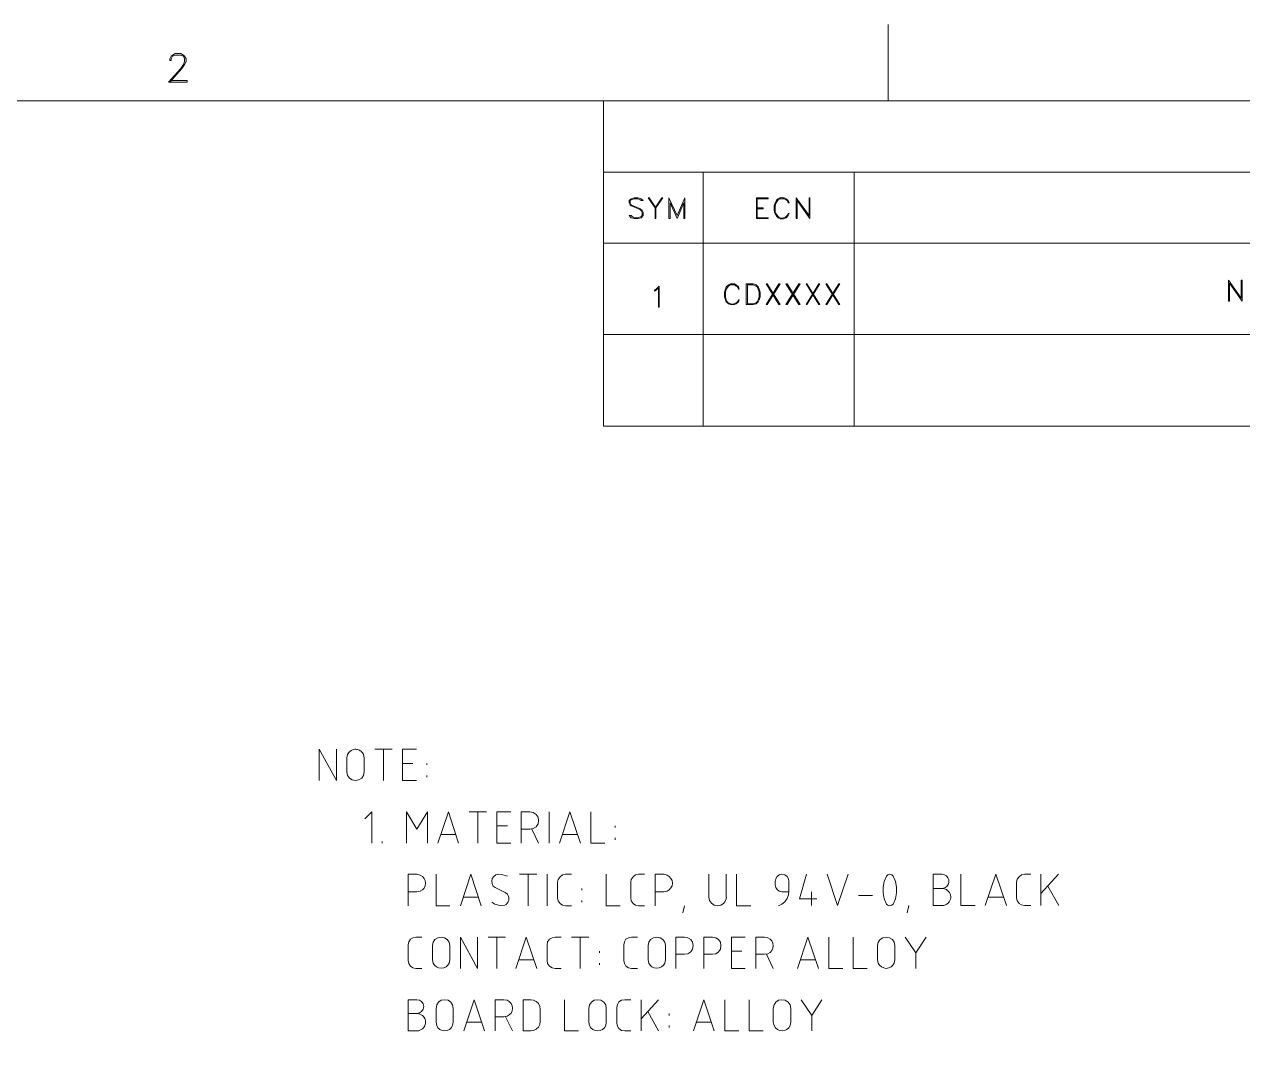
# Model space of a CAD drawing. Header units: inches. Extents: x 0 to 16.2, y 0 to 11.4.
# Drawn here: x 9.561 to 12.936, y 8.553 to 11.386 of the extents above; entities that cross this region are included whole.
import ezdxf

# ---------------------------------------------------------------- set-up
doc = ezdxf.new("R2010")
doc.units = ezdxf.units.IN
doc.header["$MEASUREMENT"] = 0
doc.layers.add('Color-7-Line_Weight-20', color=7, linetype='Continuous', lineweight=20)

msp = doc.modelspace()

# ---------------------------------------------------------------- linework, layer by layer
at = {"layer": 'Color-7-Line_Weight-20', "linetype": 'Continuous'}
for p, q in [((11.9542, 11.1742), (11.9542, 11.3858)), ((11.1658, 10.9767), (15.8942, 10.9767)), ((11.4417, 10.9767), (11.4417, 10.2725)), ((11.86, 10.9767), (11.86, 10.2725)), ((11.1658, 10.78), (15.8942, 10.78)), ((11.1658, 10.5267), (15.8942, 10.5267)), ((10.5317, 9.3775), (10.58, 9.3775)), ((10.5558, 9.2908), (10.5558, 9.3775)), ((10.6375, 9.3383), (10.6083, 9.3383)), ((10.6758, 9.3342), (10.6758, 9.3383)), ((10.6758, 9.3), (10.6758, 9.305)), ((10.7933, 9.2042), (10.8417, 9.2042)), ((10.8175, 9.1175), (10.8175, 9.2042)), ((11.015, 9.1175), (11.015, 9.2042)), ((10.8992, 9.165), (10.87, 9.165)), ((10.9667, 9.1558), (10.9858, 9.1175)), ((11.1975, 9.1608), (11.1975, 9.165)), ((10.5525, 9.1175), (10.5525, 9.1217)), ((10.7558, 9.1408), (10.715, 9.1408)), ((11.0933, 9.1408), (11.0525, 9.1408)), ((11.1975, 9.1267), (11.1975, 9.1317)), ((10.9325, 9.0308), (10.9808, 9.0308)), ((10.9567, 8.9433), (10.9567, 9.0308)), ((11.0092, 8.9433), (11.0092, 9.0308)), ((11.4575, 9.0308), (11.4575, 8.9675)), ((11.5058, 8.9675), (11.5058, 9.0308)), ((12.3775, 8.9442), (12.3775, 9.0308)), ((12.4258, 9.0308), (12.3775, 8.9775)), ((11.1058, 8.9867), (11.1058, 8.9917)), ((11.7417, 8.9825), (11.7417, 8.9442)), ((12.1033, 8.9917), (12.1108, 8.9933)), ((12.3967, 8.9983), (12.4267, 8.9442)), ((10.8183, 8.9675), (10.7775, 8.9675)), ((11.1058, 8.9533), (11.1058, 8.9583)), ((11.8717, 8.9725), (11.9108, 8.9725)), ((12.2733, 8.9675), (12.2325, 8.9675)), ((11.385, 8.9242), (11.39, 8.9433)), ((12.0067, 8.9242), (12.0117, 8.9442)), ((10.8458, 8.8567), (10.8942, 8.8567)), ((10.87, 8.77), (10.87, 8.8567)), ((11.0767, 8.8567), (11.125, 8.8567)), ((11.1008, 8.77), (11.1008, 8.8567)), ((11.1542, 8.8133), (11.1542, 8.8183)), ((11.5492, 8.8183), (11.52, 8.8183)), ((12.0308, 8.8133), (12.0308, 8.77)), ((10.9725, 8.7942), (10.9317, 8.7942)), ((11.1542, 8.78), (11.1542, 8.785)), ((11.6167, 8.8092), (11.6358, 8.77)), ((11.7525, 8.7942), (11.7117, 8.7942)), ((11.27, 8.5967), (11.27, 8.6833)), ((11.3175, 8.6833), (11.27, 8.6308)), ((11.2883, 8.6508), (11.3183, 8.5967)), ((11.3475, 8.64), (11.3475, 8.645)), ((10.8275, 8.6208), (10.7867, 8.6208)), ((10.8942, 8.6358), (10.9133, 8.5967)), ((11.3475, 8.6067), (11.3475, 8.6117)), ((11.4642, 8.6208), (11.4233, 8.6208)), ((11.7425, 8.64), (11.7425, 8.5967))]:
    msp.add_line(p, q, dxfattribs=at)
for points in [[(9.9642, 11.23), (10.0125, 11.23), (10.0125, 11.2258), (9.96, 11.2258), (9.9942, 11.2633), (10.0017, 11.275), (10.005, 11.2825), (10.005, 11.29), (10.0017, 11.2975), (9.9942, 11.3008), (9.9792, 11.3008), (9.9717, 11.2975), (9.9675, 11.29), (9.9675, 11.2858), (9.9642, 11.2858), (9.9642, 11.29), (9.9675, 11.2975), (9.9717, 11.3008), (9.9792, 11.305), (9.9942, 11.305), (10.0017, 11.3008), (10.005, 11.2975), (10.0092, 11.29), (10.0092, 11.2825), (10.005, 11.275), (9.9975, 11.2633), (9.9642, 11.2258)], [(15.8942, 10.2725), (11.1658, 10.2725), (11.1658, 11.1742)], [(11.3083, 10.8775), (11.2892, 10.905), (11.2917, 10.905), (11.3108, 10.8775)], [(11.5917, 10.875), (11.6083, 10.875), (11.6083, 10.8775), (11.5917, 10.8775)], [(11.5367, 10.6167), (11.5392, 10.6225), (11.5417, 10.6225), (11.5392, 10.6167), (11.5333, 10.6117), (11.5283, 10.6092), (11.5175, 10.6092), (11.5117, 10.6117), (11.5058, 10.6167), (11.5033, 10.6225), (11.5008, 10.6308), (11.5008, 10.6442), (11.5033, 10.6525), (11.5058, 10.6583), (11.5117, 10.6642), (11.5175, 10.6667), (11.5283, 10.6667), (11.5333, 10.6642), (11.5392, 10.6583), (11.5417, 10.6525), (11.5392, 10.6525), (11.5367, 10.6583), (11.5333, 10.6608), (11.5283, 10.6642), (11.5175, 10.6642), (11.5117, 10.6608), (11.5058, 10.6525), (11.5033, 10.6442), (11.5033, 10.6308)], [(10.3775, 9.2908), (10.3775, 9.3775), (10.4258, 9.2908), (10.4258, 9.3775)], [(10.6475, 9.3775), (10.6083, 9.3775), (10.6083, 9.2908), (10.6475, 9.2908)], [(10.5042, 9.1842), (10.5233, 9.2042), (10.5233, 9.1175)], [(10.62, 9.1175), (10.62, 9.2042), (10.6483, 9.1558), (10.6775, 9.2042), (10.6775, 9.1175)], [(10.7067, 9.1175), (10.7358, 9.2042), (10.7642, 9.1175)], [(10.9092, 9.2042), (10.87, 9.2042), (10.87, 9.1175), (10.9092, 9.1175)], [(10.9375, 9.1175), (10.9375, 9.2042), (10.9617, 9.2042), (10.9708, 9.2017), (10.9792, 9.1967), (10.9842, 9.1892), (10.9858, 9.18), (10.9842, 9.1708), (10.9792, 9.1625), (10.9708, 9.1575), (10.9617, 9.1558), (10.9375, 9.1558)], [(11.0433, 9.1175), (11.0725, 9.2042), (11.1017, 9.1175)], [(11.1692, 9.1175), (11.13, 9.1175), (11.13, 9.2042)], [(10.6242, 8.9433), (10.6242, 9.0308), (10.6483, 9.0308), (10.6575, 9.0283)], [(10.74, 8.9433), (10.7017, 8.9433), (10.7017, 9.0308)], [(10.7692, 8.9433), (10.7975, 9.0308), (10.8267, 8.9433)], [(10.8992, 9.0258), (10.8867, 9.0292), (10.875, 9.0308), (10.8675, 9.0292), (10.8617, 9.025), (10.8575, 9.0192), (10.8558, 9.0117), (10.8567, 9.005), (10.86, 8.9983), (10.8658, 8.9942), (10.8933, 8.98), (10.8992, 8.9758)], [(11.0767, 8.9433), (11.06, 8.9433), (11.0517, 8.945), (11.045, 8.95), (11.04, 8.9575), (11.0383, 8.965), (11.0383, 9.0092), (11.04, 9.0167), (11.045, 9.0242), (11.0517, 9.0292), (11.06, 9.0308), (11.0767, 9.0308)], [(11.2117, 8.9433), (11.1733, 8.9433), (11.1733, 9.0308)], [(11.2792, 8.9433), (11.2625, 8.9433), (11.2542, 8.945), (11.2475, 8.95), (11.2425, 8.9575), (11.2408, 8.965), (11.2408, 9.0092), (11.2425, 9.0167), (11.2475, 9.0242), (11.2542, 9.0292), (11.2625, 9.0308), (11.2792, 9.0308)], [(11.3083, 8.9433), (11.3083, 9.0308), (11.3325, 9.0308), (11.3417, 9.0283)], [(11.5733, 8.9433), (11.5342, 8.9433), (11.5342, 9.0308)], [(11.65, 8.9433), (11.66, 8.9483), (11.6683, 8.955), (11.6742, 8.9642), (11.6783, 8.9742), (11.6792, 8.985), (11.6792, 9.0108), (11.6783, 9.0183), (11.6742, 9.025), (11.6675, 9.0292), (11.66, 9.0308), (11.6525, 9.0292), (11.6467, 9.025), (11.6425, 9.0183), (11.6408, 9.0108), (11.6408, 9.0017), (11.6425, 8.9942), (11.6467, 8.9883), (11.6525, 8.9842), (11.66, 8.9825), (11.6792, 8.9825)], [(11.7275, 9.0308), (11.7083, 8.9633), (11.7567, 8.9633)], [(11.785, 9.0308), (11.8142, 8.9442), (11.8433, 9.0308)], [(12.1033, 9.0308), (12.0792, 9.0308), (12.0792, 8.9442), (12.1033, 8.9442)], [(12.195, 8.9442), (12.1558, 8.9442), (12.1558, 9.0308)], [(12.2233, 8.9442), (12.2525, 9.0308), (12.2817, 8.9442)], [(12.3492, 9.0308), (12.3317, 9.0308), (12.3233, 9.0292), (12.3167, 9.0242), (12.3117, 9.0175), (12.31, 9.0092), (12.31, 8.9658), (12.3117, 8.9575), (12.3167, 8.95), (12.3233, 8.9458), (12.3317, 8.9442), (12.3492, 8.9442)], [(10.6242, 8.9825), (10.6483, 8.9825), (10.6575, 8.9842)], [(11.3083, 8.9825), (11.3325, 8.9825), (11.3417, 8.9842)], [(12.1154, 8.9885), (12.1118, 8.9901), (12.1078, 8.9912), (12.1033, 8.9917), (12.0792, 8.9917)], [(10.8917, 8.945), (10.8842, 8.9433), (10.8742, 8.945), (10.8642, 8.9483), (10.8558, 8.9533)], [(10.6625, 8.77), (10.6458, 8.77), (10.6375, 8.7717), (10.6308, 8.7767), (10.6258, 8.7833), (10.6242, 8.7917), (10.6242, 8.835), (10.6258, 8.8433), (10.6308, 8.8508), (10.6375, 8.855), (10.6458, 8.8567), (10.6625, 8.8567)], [(10.6933, 8.785), (10.6917, 8.7942), (10.6917, 8.8333), (10.6933, 8.8425), (10.6983, 8.85), (10.7067, 8.855), (10.7158, 8.8567), (10.725, 8.855), (10.7325, 8.85), (10.7383, 8.8425), (10.74, 8.8333), (10.74, 8.7942), (10.7383, 8.785)], [(10.7692, 8.77), (10.7692, 8.8567), (10.8167, 8.77), (10.8167, 8.8567)], [(10.9225, 8.77), (10.9517, 8.8567), (10.9808, 8.77)], [(11.0483, 8.77), (11.0317, 8.77), (11.0233, 8.7717), (11.0158, 8.7767), (11.0108, 8.7833), (11.0092, 8.7917), (11.0092, 8.835), (11.0108, 8.8433), (11.0158, 8.8508), (11.0233, 8.855), (11.0317, 8.8567), (11.0483, 8.8567)], [(11.26, 8.77), (11.2433, 8.77), (11.235, 8.7717), (11.2275, 8.7767), (11.2233, 8.7833), (11.2217, 8.7917), (11.2217, 8.835), (11.2233, 8.8433), (11.2275, 8.8508), (11.235, 8.855), (11.2433, 8.8567), (11.26, 8.8567)], [(11.2908, 8.785), (11.2892, 8.7942), (11.2892, 8.8333), (11.2908, 8.8425), (11.2958, 8.85), (11.3042, 8.855), (11.3133, 8.8567), (11.3225, 8.855), (11.33, 8.85), (11.335, 8.8425), (11.3375, 8.8333), (11.3375, 8.7942), (11.335, 8.785)], [(11.3658, 8.77), (11.3658, 8.8567), (11.39, 8.8567), (11.3992, 8.855), (11.4075, 8.85), (11.4125, 8.8425), (11.4142, 8.8333), (11.4125, 8.8233), (11.4075, 8.8158), (11.3992, 8.8108), (11.39, 8.8092), (11.3658, 8.8092)], [(11.4433, 8.77), (11.4433, 8.8567), (11.4675, 8.8567), (11.4767, 8.855), (11.4842, 8.85), (11.4892, 8.8425), (11.4908, 8.8333), (11.4892, 8.8233), (11.4842, 8.8158), (11.4767, 8.8108), (11.4675, 8.8092), (11.4433, 8.8092)], [(11.5583, 8.8567), (11.52, 8.8567), (11.52, 8.77), (11.5583, 8.77)], [(11.5875, 8.77), (11.5875, 8.8567), (11.6117, 8.8567), (11.6208, 8.855)], [(11.7033, 8.77), (11.7317, 8.8567), (11.7608, 8.77)], [(11.8283, 8.77), (11.79, 8.77), (11.79, 8.8567)], [(11.8958, 8.77), (11.8575, 8.77), (11.8575, 8.8567)], [(11.9267, 8.785), (11.925, 8.7942), (11.925, 8.8333), (11.9267, 8.8425), (11.9317, 8.85), (11.9392, 8.855), (11.9492, 8.8567), (11.9583, 8.855), (11.9658, 8.85), (11.9708, 8.8425), (11.9725, 8.8333), (11.9725, 8.7942), (11.9708, 8.785)], [(12.0017, 8.8567), (12.0308, 8.8133), (12.0592, 8.8567)], [(11.5875, 8.8092), (11.6117, 8.8092), (11.6208, 8.8108)], [(10.6242, 8.645), (10.6483, 8.645), (10.6558, 8.6467), (10.6617, 8.6508), (10.6658, 8.6567), (10.6675, 8.6642), (10.6658, 8.6717), (10.6617, 8.6783), (10.6558, 8.6825), (10.6483, 8.6833), (10.6242, 8.6833), (10.6242, 8.5967), (10.6483, 8.5967), (10.653, 8.5975), (10.6571, 8.5989), (10.6607, 8.6007), (10.6639, 8.6029), (10.6665, 8.6055), (10.6687, 8.6083), (10.6704, 8.6114), (10.6716, 8.6146), (10.6723, 8.618), (10.6726, 8.6214), (10.6723, 8.6248), (10.6716, 8.6281), (10.6704, 8.6313), (10.6687, 8.6343), (10.6665, 8.637), (10.6638, 8.6395), (10.6607, 8.6415), (10.657, 8.6432), (10.6529, 8.6444), (10.6483, 8.645)], [(10.7033, 8.6117), (10.7017, 8.6208), (10.7017, 8.6592), (10.7033, 8.6692), (10.7083, 8.6767), (10.7158, 8.6817), (10.725, 8.6833), (10.735, 8.6817), (10.7425, 8.6767), (10.7475, 8.6692), (10.7492, 8.6592), (10.7492, 8.6208), (10.7475, 8.6117)], [(10.7783, 8.5967), (10.8075, 8.6833), (10.8358, 8.5967)], [(10.865, 8.5967), (10.865, 8.6833), (10.8892, 8.6833), (10.8983, 8.6817)], [(11.0967, 8.5967), (11.0575, 8.5967), (11.0575, 8.6833)], [(11.1267, 8.6117), (11.125, 8.6208), (11.125, 8.6592), (11.1267, 8.6692), (11.1325, 8.6767), (11.14, 8.6817), (11.1492, 8.6833), (11.1583, 8.6817), (11.1667, 8.6767), (11.1717, 8.6692), (11.1733, 8.6592), (11.1733, 8.6208), (11.1717, 8.6117)], [(11.2408, 8.5967), (11.2242, 8.5967), (11.2158, 8.5983), (11.2083, 8.6033), (11.2042, 8.61), (11.2025, 8.6183), (11.2025, 8.6617), (11.2042, 8.67), (11.2083, 8.6775), (11.2158, 8.6817), (11.2242, 8.6833), (11.2408, 8.6833)], [(11.415, 8.5967), (11.4433, 8.6833), (11.4725, 8.5967)], [(11.54, 8.5967), (11.5017, 8.5967), (11.5017, 8.6833)], [(11.6075, 8.5967), (11.5692, 8.5967), (11.5692, 8.6833)], [(11.6383, 8.6117), (11.6358, 8.6208), (11.6358, 8.6592), (11.6383, 8.6692), (11.6433, 8.6767), (11.6508, 8.6817), (11.66, 8.6833), (11.6692, 8.6817), (11.6775, 8.6767), (11.6825, 8.6692), (11.6842, 8.6592), (11.6842, 8.6208), (11.6825, 8.6117)], [(11.7133, 8.6833), (11.7425, 8.64), (11.7708, 8.6833)], [(10.865, 8.6358), (10.8892, 8.6358), (10.8983, 8.6375)]]:
    msp.add_lwpolyline(points, dxfattribs=at)
for points in [[(15.8942, 0.2692), (15.8942, 11.1742), (0.25, 11.1742), (0.25, 0.2692)], [(11.2617, 10.875), (11.2667, 10.8725), (11.27, 10.87), (11.2725, 10.8642), (11.2725, 10.8558), (11.27, 10.8533), (11.2617, 10.85), (11.2508, 10.85), (11.245, 10.8533), (11.2425, 10.8558), (11.2367, 10.8558), (11.2425, 10.85), (11.2508, 10.8475), (11.2617, 10.8475), (11.27, 10.85), (11.275, 10.8558), (11.275, 10.8642), (11.2725, 10.87), (11.2667, 10.875), (11.2617, 10.8775), (11.2475, 10.8833), (11.2425, 10.8858), (11.2392, 10.8917), (11.2392, 10.8975), (11.2425, 10.9), (11.2508, 10.9025), (11.2617, 10.9025), (11.2667, 10.9), (11.27, 10.8975), (11.275, 10.8975), (11.27, 10.9025), (11.2617, 10.905), (11.2508, 10.905), (11.2425, 10.9025), (11.2367, 10.8975), (11.2367, 10.8917), (11.2392, 10.8858), (11.2425, 10.8833), (11.2475, 10.8808)], [(11.3108, 10.8475), (11.3108, 10.8775), (11.33, 10.905), (11.3275, 10.905), (11.3083, 10.8775), (11.3083, 10.8475)], [(11.3467, 10.8475), (11.3467, 10.905), (11.3692, 10.8558), (11.3908, 10.905), (11.3908, 10.8475), (11.3883, 10.8475), (11.3883, 10.8917), (11.3692, 10.8475), (11.35, 10.8917), (11.35, 10.8475)], [(11.6217, 10.905), (11.5892, 10.905), (11.5892, 10.8475), (11.6217, 10.8475), (11.6217, 10.85), (11.5917, 10.85), (11.5917, 10.9025), (11.6217, 10.9025)], [(11.6767, 10.8975), (11.68, 10.8917), (11.6767, 10.8917), (11.6742, 10.8975), (11.6717, 10.9), (11.6658, 10.9025), (11.655, 10.9025), (11.6492, 10.9), (11.6442, 10.8917), (11.6408, 10.8833), (11.6408, 10.87), (11.6415, 10.8677), (11.6423, 10.8655), (11.6432, 10.8634), (11.6441, 10.8613), (11.6452, 10.8593), (11.6463, 10.8575), (11.6475, 10.8558), (11.6488, 10.8542), (11.6501, 10.8528), (11.6516, 10.8516), (11.6532, 10.8506), (11.6548, 10.8498), (11.6566, 10.8493), (11.6584, 10.8489), (11.6604, 10.8489), (11.6624, 10.8492), (11.6646, 10.8497), (11.6668, 10.8506), (11.6692, 10.8518), (11.6717, 10.8533), (11.6742, 10.8558), (11.6767, 10.8617), (11.68, 10.8617), (11.6767, 10.8558), (11.6717, 10.85), (11.669, 10.8487), (11.6664, 10.8478), (11.6639, 10.8471), (11.6615, 10.8468), (11.6593, 10.8467), (11.6571, 10.8469), (11.655, 10.8473), (11.6531, 10.848), (11.6512, 10.8489), (11.6495, 10.85), (11.6479, 10.8514), (11.6463, 10.8529), (11.6449, 10.8545), (11.6436, 10.8564), (11.6425, 10.8584), (11.6414, 10.8605), (11.6405, 10.8627), (11.6396, 10.8651), (11.6389, 10.8675), (11.6383, 10.87), (11.6383, 10.8833), (11.6408, 10.8917), (11.6417, 10.8936), (11.6426, 10.8953), (11.6437, 10.897), (11.6449, 10.8985), (11.6461, 10.8999), (11.6475, 10.9011), (11.6489, 10.9022), (11.6504, 10.9032), (11.652, 10.904), (11.6536, 10.9046), (11.6553, 10.9051), (11.657, 10.9055), (11.6588, 10.9057), (11.6606, 10.9057), (11.6624, 10.9056), (11.6642, 10.9053), (11.6661, 10.9049), (11.668, 10.9043), (11.6698, 10.9035), (11.6717, 10.9025)], [(11.6992, 10.8475), (11.6992, 10.905), (11.735, 10.8558), (11.735, 10.905), (11.7375, 10.905), (11.7375, 10.8475), (11.7017, 10.8975), (11.7017, 10.8475)], [(11.5608, 10.6092), (11.58, 10.6092), (11.5883, 10.6117), (11.5942, 10.6167), (11.5967, 10.6225), (11.6, 10.6308), (11.6, 10.6442), (11.5967, 10.6525), (11.5942, 10.6583), (11.5883, 10.6642), (11.58, 10.6667), (11.5608, 10.6667)], [(11.6517, 10.6092), (11.655, 10.6092), (11.6192, 10.6667), (11.6158, 10.6667)], [(11.6517, 10.6667), (11.6158, 10.6092), (11.6192, 10.6092), (11.655, 10.6667)], [(11.7067, 10.6092), (11.71, 10.6092), (11.6742, 10.6667), (11.6708, 10.6667)], [(11.7067, 10.6667), (11.6708, 10.6092), (11.6742, 10.6092), (11.71, 10.6667)], [(11.7617, 10.6092), (11.765, 10.6092), (11.7292, 10.6667), (11.7267, 10.6667)], [(11.7617, 10.6667), (11.7267, 10.6092), (11.7292, 10.6092), (11.765, 10.6667)], [(11.8175, 10.6092), (11.82, 10.6092), (11.7842, 10.6667), (11.7817, 10.6667)], [(11.8175, 10.6667), (11.7817, 10.6092), (11.7842, 10.6092), (11.82, 10.6667)], [(12.8967, 10.6192), (12.8967, 10.6767), (12.9325, 10.6275), (12.9325, 10.6767), (12.935, 10.6767), (12.935, 10.6192), (12.9, 10.6683), (12.9, 10.6192)], [(11.32, 10.6025), (11.3175, 10.6025), (11.3175, 10.655), (11.3117, 10.6492), (11.3067, 10.6467), (11.3067, 10.6492), (11.3117, 10.6525), (11.32, 10.6608)], [(11.5642, 10.6117), (11.58, 10.6117), (11.5883, 10.6142), (11.5917, 10.6167), (11.5942, 10.6225), (11.5967, 10.6308), (11.5967, 10.6442), (11.5942, 10.6525), (11.5917, 10.6583), (11.5883, 10.6608), (11.58, 10.6642), (11.5642, 10.6642)], [(10.4542, 9.3533), (10.4567, 9.3625), (10.4582, 9.3654), (10.46, 9.368), (10.4619, 9.3702), (10.4641, 9.3721), (10.4663, 9.3737), (10.4687, 9.375), (10.4712, 9.376), (10.4738, 9.3767), (10.4764, 9.3771), (10.479, 9.3772), (10.4816, 9.3769), (10.4842, 9.3764), (10.4867, 9.3757), (10.4892, 9.3746), (10.4915, 9.3733), (10.4937, 9.3716), (10.4958, 9.3697), (10.4977, 9.3676), (10.4994, 9.3652), (10.5008, 9.3625), (10.5025, 9.3533), (10.5025, 9.315), (10.5008, 9.305), (10.4958, 9.2975), (10.4875, 9.2925), (10.4783, 9.2908), (10.4692, 9.2925), (10.4617, 9.2975), (10.4567, 9.305), (10.4542, 9.315)], [(11.9433, 8.9633), (11.94, 8.9792), (11.94, 8.995), (11.9433, 9.0108), (11.9492, 9.0258), (11.9533, 9.0292), (11.9592, 9.0308), (11.9642, 9.0292), (11.9683, 9.0258), (11.9742, 9.0108), (11.9775, 8.995), (11.9775, 8.9792), (11.9742, 8.9633), (11.9683, 8.9483), (11.9642, 8.945), (11.9592, 8.9433), (11.9533, 8.945), (11.9492, 8.9483)], [(10.9425, 8.5967), (10.9642, 8.5967), (10.9717, 8.5983), (10.9792, 8.6017), (10.985, 8.6075), (10.9892, 8.615), (10.99, 8.6233), (10.99, 8.6575), (10.9892, 8.665), (10.985, 8.6725), (10.9792, 8.6783), (10.9717, 8.6825), (10.9642, 8.6833), (10.9425, 8.6833)]]:
    msp.add_lwpolyline(points, close=True, dxfattribs=at)
for centre, radius, start, end in [((11.5227, 10.6302), 0.0194, 177.9905, 315.9606), ((10.649, 9.0062), 0.0237, 291.1468, 68.8532), ((11.3324, 9.0062), 0.024, 292.8525, 67.1475), ((12.1026, 9.0112), 0.0197, 294.6362, 87.9832), ((12.1039, 8.9678), 0.0237, 268.6304, 60.9603), ((10.8832, 8.9634), 0.0203, 294.7959, 37.8629), ((11.4817, 8.968), 0.0242, 181.2982, 358.7018), ((11.6124, 8.8329), 0.0236, 290.8724, 69.1276), ((10.7158, 8.795), 0.0246, 203.8922, 336.1078), ((11.3129, 8.7943), 0.024, 202.8524, 337.1476), ((11.9488, 8.7941), 0.0239, 202.4087, 337.5913), ((10.8899, 8.6596), 0.0236, 290.8724, 69.1276), ((10.7254, 8.6208), 0.0239, 202.4088, 337.5912), ((11.1492, 8.6216), 0.0246, 203.8933, 336.1067), ((11.6604, 8.621), 0.024, 202.8536, 337.1464)]:
    msp.add_arc(centre, radius, start, end, dxfattribs=at)

doc.saveas('drawing.dxf')
